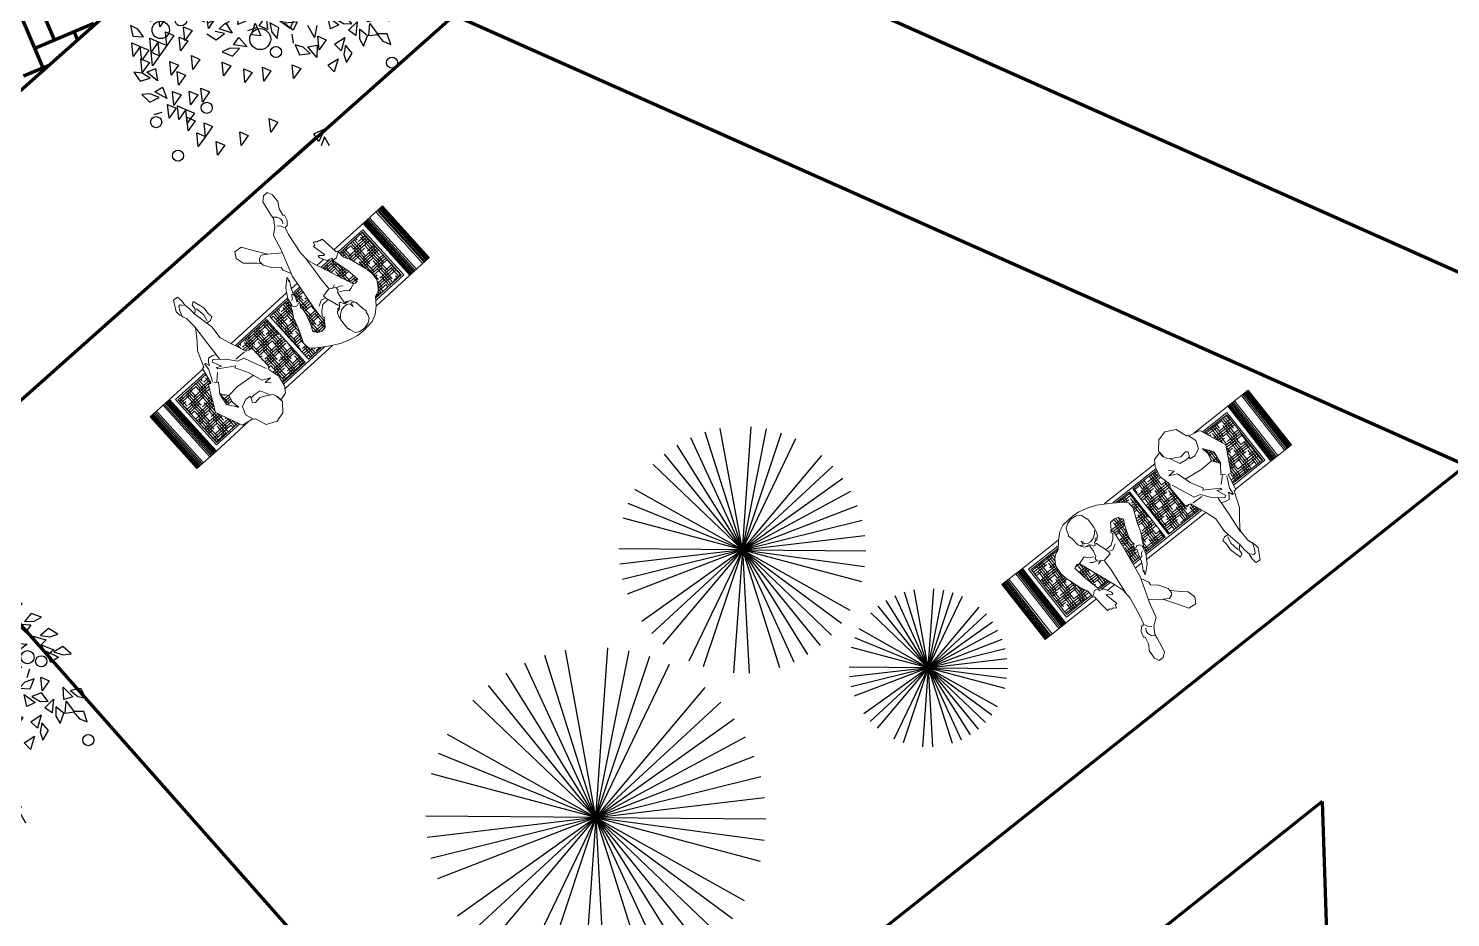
# Model space of a CAD drawing. Header units: millimetres. Extents: x 111 to 1506, y 14 to 566.
# Drawn here: x 247.94 to 260.24, y 128.41 to 136.09 of the extents above; entities that cross this region are included whole.
import ezdxf

# ---------------------------------------------------------------- set-up
doc = ezdxf.new("R2010")
doc.units = ezdxf.units.MM
doc.layers.add('FURN', color=253, linetype='Continuous')
for name, color, linetype, lineweight in [('G', 254, 'Continuous', 5), ('mobiliario', 45, 'Continuous', 13), ('trazado', 253, 'Continuous', 5)]:
    doc.layers.add(name, color=color, linetype=linetype, lineweight=lineweight)
pattern_1 = [(22.914772, (797.12783, 1599.99595), (0.097837146, 0.241122153), [0.552, -0.184]), (112.914772, (797.29731, 1600.0676), (0.097837146, 0.241122153), [0.552, -0.184])]
pattern_2 = [(360, (2.309277, 33.903915), (0.05, 0.0125), [0.2, -0.1]), (90, (2.309277, 33.903915), (-0.0125, -0.05), [0.2, -0.1])]

# ---------------------------------------------------------------- blocks, each defined once
blk = doc.blocks.new('PLANT')
for p, q in [((-0.382, 1.063), (-0.455, 1.001)), ((-0.455, 1.001), (-0.421, 0.917)), ((-0.421, 0.917), (-0.382, 0.99)), ((-0.382, 0.99), (-0.382, 1.063)), ((-0.567, 0.977), (-0.627, 0.903)), ((-0.627, 0.903), (-0.579, 0.827)), ((-0.583, 0.759), (-0.535, 0.868)), ((-0.579, 0.827), (-0.554, 0.905)), ((-0.554, 0.905), (-0.567, 0.977)), ((-0.535, 0.868), (-0.487, 0.804)), ((-0.48, 0.828), (-0.418, 0.93)), ((-0.418, 0.93), (-0.378, 0.86)), ((0.629, 0.902), (0.574, 0.831)), ((-0.487, 0.804), (-0.583, 0.759)), ((-0.378, 0.86), (-0.48, 0.828)), ((-0.454, 0.72), (-0.34, 0.755)), ((-0.375, 0.848), (-0.401, 0.762)), ((-0.401, 0.762), (-0.325, 0.794)), ((-0.28, 0.851), (-0.375, 0.848)), ((-0.34, 0.755), (-0.357, 0.677)), ((-0.325, 0.794), (-0.28, 0.851)), ((-0.187, 0.783), (-0.228, 0.702)), ((-0.093, 0.768), (-0.187, 0.783)), ((-0.148, 0.721), (-0.093, 0.768)), ((0.585, 0.736), (0.509, 0.81)), ((0.509, 0.81), (0.628, 0.803)), ((0.574, 0.831), (0.656, 0.834)), ((0.628, 0.803), (0.585, 0.736)), ((-0.876, 0.713), (-0.907, 0.622)), ((-0.907, 0.622), (-0.835, 0.568)), ((-0.839, 0.65), (-0.876, 0.713)), ((-0.835, 0.568), (-0.839, 0.65)), ((-0.814, 0.504), (-0.807, 0.622)), ((-0.807, 0.622), (-0.74, 0.58)), ((-0.59, 0.545), (-0.588, 0.625)), ((-0.588, 0.625), (-0.484, 0.601)), ((-0.42, 0.685), (-0.467, 0.602)), ((-0.357, 0.677), (-0.454, 0.72)), ((-0.395, 0.617), (-0.42, 0.685)), ((-0.406, 0.536), (-0.395, 0.617)), ((-0.288, 0.671), (-0.17, 0.685)), ((-0.2, 0.611), (-0.288, 0.671)), ((-0.228, 0.702), (-0.148, 0.721)), ((-0.17, 0.685), (-0.2, 0.611)), ((-0.096, 0.689), (0.023, 0.699)), ((-0.01, 0.626), (-0.096, 0.689)), ((0.023, 0.699), (-0.01, 0.626)), ((-0.99, 0.543), (-1.004, 0.449)), ((-0.942, 0.489), (-0.99, 0.543)), ((-0.849, 0.443), (-0.851, 0.562)), ((-0.851, 0.562), (-0.78, 0.524)), ((-0.78, 0.524), (-0.849, 0.443)), ((-0.74, 0.58), (-0.814, 0.504)), ((-0.484, 0.601), (-0.59, 0.545)), ((-0.462, 0.499), (-0.553, 0.498)), ((-0.553, 0.498), (-0.499, 0.435)), ((-0.467, 0.602), (-0.406, 0.536)), ((-0.431, 0.409), (-0.462, 0.499)), ((-0.397, 0.469), (-0.369, 0.584)), ((-0.31, 0.53), (-0.397, 0.469)), ((-0.369, 0.584), (-0.31, 0.53)), ((-0.21, 0.452), (-0.208, 0.532)), ((-0.105, 0.508), (-0.21, 0.452)), ((-0.208, 0.532), (-0.105, 0.508)), ((-0.137, 0.474), (-0.038, 0.513)), ((-0.038, 0.513), (-0.093, 0.407)), ((-1.004, 0.449), (-0.923, 0.408)), ((-0.923, 0.408), (-0.942, 0.489)), ((-0.906, 0.467), (-0.832, 0.437)), ((-0.891, 0.349), (-0.906, 0.467)), ((-0.832, 0.437), (-0.891, 0.349)), ((-0.541, 0.438), (-0.621, 0.431)), ((-0.499, 0.435), (-0.431, 0.409)), ((-0.46, 0.375), (-0.354, 0.376)), ((-0.294, 0.41), (-0.19, 0.43)), ((-0.19, 0.43), (-0.263, 0.336)), ((-0.093, 0.407), (-0.137, 0.474)), ((-0.046, 0.446), (-0.076, 0.369)), ((-0.076, 0.369), (-0.068, 0.297)), ((-0.003, 0.366), (-0.046, 0.446)), ((0.101, 0.339), (0.103, 0.419)), ((0.207, 0.395), (0.101, 0.339)), ((0.103, 0.419), (0.207, 0.395)), ((0.607, 0.331), (0.608, 0.411)), ((0.712, 0.387), (0.607, 0.331)), ((0.608, 0.411), (0.712, 0.387)), ((-1.072, 0.356), (-1.068, 0.261)), ((-1.015, 0.311), (-1.072, 0.356)), ((-1.068, 0.261), (-0.982, 0.236)), ((-0.982, 0.236), (-1.015, 0.311)), ((-0.975, 0.296), (-0.897, 0.28)), ((-0.94, 0.183), (-0.975, 0.296)), ((-0.897, 0.28), (-0.94, 0.183)), ((-0.81, 0.329), (-0.707, 0.268)), ((-0.776, 0.228), (-0.81, 0.329)), ((-0.707, 0.268), (-0.776, 0.228)), ((-0.637, 0.262), (-0.606, 0.363)), ((-0.557, 0.255), (-0.637, 0.262)), ((-0.606, 0.363), (-0.557, 0.255)), ((-0.469, 0.301), (-0.558, 0.316)), ((-0.558, 0.316), (-0.517, 0.244)), ((-0.515, 0.197), (-0.439, 0.271)), ((-0.455, 0.206), (-0.469, 0.301)), ((-0.439, 0.271), (-0.449, 0.153)), ((-0.436, 0.272), (-0.35, 0.247)), ((-0.075, 0.28), (-0.144, 0.239)), ((-0.068, 0.297), (-0.003, 0.366)), ((-1.054, 0.124), (-1.118, 0.157)), ((-1.118, 0.157), (-1.098, 0.064)), ((-1.008, 0.055), (-1.054, 0.124)), ((-0.84, 0.089), (-0.895, 0.194)), ((-0.895, 0.194), (-0.815, 0.192)), ((-0.891, 0.229), (-0.811, 0.225)), ((-0.839, 0.122), (-0.891, 0.229)), ((-0.815, 0.192), (-0.84, 0.089)), ((-0.811, 0.225), (-0.839, 0.122)), ((-0.578, 0.091), (-0.57, 0.21)), ((-0.503, 0.166), (-0.578, 0.091)), ((-0.57, 0.21), (-0.503, 0.166)), ((-0.517, 0.244), (-0.455, 0.206)), ((-0.449, 0.153), (-0.515, 0.197)), ((-0.486, 0.169), (-0.466, 0.076)), ((-0.422, 0.135), (-0.486, 0.169)), ((-0.376, 0.066), (-0.422, 0.135)), ((-0.285, 0.076), (-0.262, 0.145)), ((-0.263, 0.205), (-0.183, 0.204)), ((-0.208, 0.1), (-0.263, 0.205)), ((-0.207, 0.133), (-0.259, 0.24)), ((-0.259, 0.24), (-0.179, 0.236)), ((-0.183, 0.204), (-0.208, 0.1)), ((-0.179, 0.236), (-0.207, 0.133)), ((-0.059, 0.133), (-0.152, 0.113)), ((-0.093, 0.069), (-0.059, 0.133)), ((0.219, 0.109), (0.22, 0.189)), ((0.324, 0.165), (0.219, 0.109)), ((0.22, 0.189), (0.324, 0.165)), ((0.809, 0.137), (0.81, 0.217)), ((0.914, 0.193), (0.809, 0.137)), ((0.81, 0.217), (0.914, 0.193)), ((-1.098, 0.064), (-1.008, 0.055)), ((-1.01, -0.025), (-1.008, 0.055)), ((-0.905, 0.03), (-1.01, -0.025)), ((-1.008, 0.055), (-0.905, 0.03)), ((-0.9, 0.01), (-0.821, 0.023)), ((-0.826, -0.084), (-0.9, 0.01)), ((-0.821, 0.023), (-0.826, -0.084)), ((-0.739, -0.02), (-0.737, 0.06)), ((-0.634, 0.035), (-0.739, -0.02)), ((-0.737, 0.06), (-0.634, 0.035)), ((-0.577, 0.11), (-0.623, 0.026)), ((-0.623, 0.026), (-0.562, -0.04)), ((-0.572, -0.017), (-0.534, 0.082)), ((-0.562, -0.04), (-0.551, 0.042)), ((-0.553, -0.107), (-0.526, 0.008)), ((-0.534, 0.082), (-0.493, -0.029)), ((-0.523, -0.02), (-0.474, 0.047)), ((-0.474, 0.047), (-0.465, 0.119)), ((-0.466, 0.076), (-0.376, 0.066)), ((-0.432, -0.05), (-0.343, 0.029)), ((-0.379, -0.039), (-0.285, 0.034)), ((-0.35, 0.108), (-0.344, 0.018)), ((-0.344, 0.018), (-0.285, 0.076)), ((-0.268, 0.021), (-0.189, 0.034)), ((-0.206, -0.027), (-0.101, 0.028)), ((-0.152, 0.113), (-0.162, 0.024)), ((-0.162, 0.024), (-0.093, 0.069)), ((-0.101, 0.028), (-0.103, -0.052)), ((0.291, -0.036), (0.293, 0.044)), ((0.397, 0.019), (0.291, -0.036)), ((0.293, 0.044), (0.397, 0.019)), ((0.962, -0.02), (0.964, 0.06)), ((1.067, 0.035), (0.962, -0.02)), ((0.964, 0.06), (1.067, 0.035)), ((-1.059, -0.068), (-1.128, -0.046)), ((-1.128, -0.046), (-1.091, -0.134)), ((-1.001, -0.127), (-1.059, -0.068)), ((-0.978, -0.101), (-0.976, -0.021)), ((-0.872, -0.045), (-0.978, -0.101)), ((-0.976, -0.021), (-0.872, -0.045)), ((-0.744, -0.103), (-0.661, -0.018)), ((-0.638, -0.095), (-0.744, -0.103)), ((-0.619, -0.077), (-0.709, -0.078)), ((-0.709, -0.078), (-0.656, -0.14)), ((-0.661, -0.018), (-0.638, -0.095)), ((-0.588, -0.167), (-0.619, -0.077)), ((-0.493, -0.029), (-0.572, -0.017)), ((-0.467, -0.046), (-0.553, -0.107)), ((-0.427, -0.057), (-0.496, -0.035)), ((-0.459, -0.123), (-0.369, -0.116)), ((-0.326, -0.05), (-0.432, -0.05)), ((-0.369, -0.116), (-0.427, -0.057)), ((-0.273, -0.045), (-0.379, -0.039)), ((-0.294, -0.102), (-0.195, -0.063)), ((-0.25, -0.168), (-0.294, -0.102)), ((-0.195, -0.063), (-0.25, -0.168)), ((-0.103, -0.052), (-0.206, -0.027)), ((-0.112, -0.092), (-0.029, -0.007)), ((-0.006, -0.084), (-0.112, -0.092)), ((-0.077, -0.066), (-0.024, -0.129)), ((-0.029, -0.007), (-0.006, -0.084)), ((0.055, -0.176), (0.104, -0.081)), ((0.104, -0.081), (0.132, -0.197)), ((0.853, -0.178), (0.855, -0.098)), ((0.958, -0.122), (0.853, -0.178)), ((0.855, -0.098), (0.958, -0.122)), ((0.957, -0.202), (0.958, -0.122)), ((0.958, -0.122), (1.062, -0.147)), ((-1.091, -0.134), (-1.001, -0.127)), ((-0.871, -0.172), (-0.795, -0.145)), ((-0.781, -0.251), (-0.871, -0.172)), ((-0.86, -0.21), (-0.786, -0.18)), ((-0.768, -0.285), (-0.86, -0.21)), ((-0.795, -0.145), (-0.781, -0.251)), ((-0.786, -0.18), (-0.768, -0.285)), ((-0.652, -0.279), (-0.612, -0.181)), ((-0.617, -0.201), (-0.511, -0.2)), ((-0.465, -0.182), (-0.545, -0.234)), ((-0.545, -0.234), (-0.523, -0.322)), ((-0.47, -0.238), (-0.417, -0.317)), ((-0.397, -0.247), (-0.47, -0.238)), ((-0.451, -0.166), (-0.346, -0.146)), ((-0.42, -0.24), (-0.451, -0.166)), ((-0.346, -0.146), (-0.42, -0.24)), ((-0.239, -0.161), (-0.163, -0.134)), ((-0.149, -0.24), (-0.239, -0.161)), ((-0.202, -0.13), (-0.233, -0.207)), ((-0.233, -0.207), (-0.225, -0.279)), ((-0.228, -0.199), (-0.154, -0.169)), ((-0.136, -0.274), (-0.228, -0.199)), ((-0.225, -0.279), (-0.159, -0.21)), ((-0.159, -0.21), (-0.202, -0.13)), ((-0.163, -0.134), (-0.149, -0.24)), ((-0.154, -0.169), (-0.136, -0.274)), ((-0.129, -0.143), (-0.045, -0.226)), ((-0.122, -0.249), (-0.129, -0.143)), ((-0.045, -0.226), (-0.122, -0.249)), ((-0.02, -0.328), (0.045, -0.244)), ((0.045, -0.244), (0.052, -0.362)), ((0.132, -0.197), (0.055, -0.176)), ((0.227, -0.168), (0.142, -0.137)), ((0.142, -0.137), (0.17, -0.214)), ((0.17, -0.214), (0.224, -0.263)), ((0.224, -0.263), (0.227, -0.168)), ((0.308, -0.23), (0.309, -0.15)), ((0.413, -0.175), (0.308, -0.23)), ((0.309, -0.15), (0.413, -0.175)), ((0.586, -0.315), (0.588, -0.235)), ((0.588, -0.235), (0.692, -0.259)), ((1.062, -0.147), (0.957, -0.202)), ((-1.029, -0.258), (-1.102, -0.249)), ((-1.102, -0.249), (-1.049, -0.328)), ((-1.049, -0.328), (-0.962, -0.305)), ((-0.962, -0.305), (-1.029, -0.258)), ((-0.964, -0.385), (-0.962, -0.305)), ((-0.859, -0.33), (-0.964, -0.385)), ((-0.962, -0.305), (-0.859, -0.33)), ((-0.691, -0.372), (-0.769, -0.357)), ((-0.729, -0.259), (-0.691, -0.372)), ((-0.626, -0.275), (-0.715, -0.26)), ((-0.673, -0.331), (-0.611, -0.369)), ((-0.672, -0.379), (-0.596, -0.304)), ((-0.611, -0.369), (-0.626, -0.275)), ((-0.608, -0.347), (-0.529, -0.336)), ((-0.537, -0.442), (-0.608, -0.347)), ((-0.596, -0.304), (-0.605, -0.423)), ((-0.524, -0.288), (-0.554, -0.378)), ((-0.546, -0.385), (-0.467, -0.296)), ((-0.529, -0.336), (-0.537, -0.442)), ((-0.486, -0.35), (-0.524, -0.288)), ((-0.482, -0.433), (-0.486, -0.35)), ((-0.417, -0.317), (-0.33, -0.294)), ((-0.33, -0.294), (-0.397, -0.247)), ((-0.374, -0.423), (-0.349, -0.347)), ((-0.371, -0.425), (-0.346, -0.349)), ((-0.349, -0.347), (-0.257, -0.401)), ((-0.346, -0.349), (-0.254, -0.402)), ((-0.059, -0.36), (-0.138, -0.346)), ((-0.068, -0.315), (-0.114, -0.399)), ((-0.005, -0.324), (-0.102, -0.28)), ((-0.097, -0.248), (-0.059, -0.36)), ((-0.042, -0.383), (-0.068, -0.315)), ((0.052, -0.362), (-0.02, -0.328)), ((0.073, -0.305), (0.086, -0.387)), ((0.15, -0.351), (0.073, -0.305)), ((0.131, -0.444), (0.15, -0.351)), ((0.692, -0.259), (0.586, -0.315)), ((0.647, -0.4), (0.649, -0.32)), ((0.752, -0.344), (0.647, -0.4)), ((0.649, -0.32), (0.752, -0.344)), ((0.803, -0.447), (0.805, -0.367)), ((0.805, -0.367), (0.806, -0.287)), ((0.91, -0.312), (0.805, -0.367)), ((0.805, -0.367), (0.908, -0.392)), ((0.806, -0.287), (0.91, -0.312)), ((0.865, -0.335), (0.867, -0.255)), ((0.97, -0.28), (0.865, -0.335)), ((0.867, -0.255), (0.97, -0.28)), ((-0.966, -0.439), (-1.039, -0.443)), ((-1.039, -0.443), (-0.973, -0.512)), ((-0.973, -0.512), (-0.891, -0.474)), ((-0.891, -0.474), (-0.966, -0.439)), ((-0.927, -0.424), (-0.858, -0.384)), ((-0.825, -0.485), (-0.927, -0.424)), ((-0.858, -0.384), (-0.825, -0.485)), ((-0.605, -0.423), (-0.672, -0.379)), ((-0.631, -0.528), (-0.622, -0.456)), ((-0.605, -0.5), (-0.505, -0.465)), ((-0.505, -0.465), (-0.563, -0.569)), ((-0.554, -0.378), (-0.482, -0.433)), ((-0.441, -0.371), (-0.546, -0.385)), ((-0.419, -0.431), (-0.507, -0.467)), ((-0.507, -0.467), (-0.501, -0.557)), ((-0.498, -0.439), (-0.428, -0.477)), ((-0.496, -0.558), (-0.498, -0.439)), ((-0.428, -0.477), (-0.496, -0.558)), ((-0.462, -0.497), (-0.455, -0.378)), ((-0.387, -0.421), (-0.462, -0.497)), ((-0.455, -0.378), (-0.387, -0.421)), ((-0.441, -0.5), (-0.419, -0.431)), ((-0.334, -0.428), (-0.407, -0.432)), ((-0.315, -0.437), (-0.394, -0.46)), ((-0.257, -0.401), (-0.374, -0.423)), ((-0.254, -0.402), (-0.371, -0.425)), ((-0.351, -0.519), (-0.315, -0.437)), ((-0.308, -0.462), (-0.318, -0.552)), ((-0.215, -0.442), (-0.308, -0.462)), ((-0.295, -0.413), (-0.226, -0.373)), ((-0.25, -0.507), (-0.215, -0.442)), ((-0.139, -0.485), (-0.213, -0.522)), ((-0.2, -0.482), (-0.188, -0.403)), ((-0.089, -0.44), (-0.2, -0.482)), ((-0.188, -0.403), (-0.089, -0.44)), ((-0.159, -0.573), (-0.139, -0.485)), ((-0.114, -0.399), (-0.053, -0.465)), ((-0.053, -0.465), (-0.042, -0.383)), ((-0.045, -0.532), (-0.017, -0.416)), ((0.042, -0.471), (-0.045, -0.532)), ((-0.018, -0.509), (-0.021, -0.429)), ((-0.021, -0.429), (0.084, -0.447)), ((0.084, -0.447), (-0.018, -0.509)), ((-0.017, -0.416), (0.042, -0.471)), ((0.356, -0.497), (0.358, -0.417)), ((0.461, -0.441), (0.356, -0.497)), ((0.358, -0.417), (0.461, -0.441)), ((0.53, -0.561), (0.532, -0.481)), ((0.532, -0.481), (0.635, -0.506)), ((0.704, -0.533), (0.705, -0.453)), ((0.809, -0.477), (0.704, -0.533)), ((0.705, -0.453), (0.809, -0.477)), ((0.908, -0.392), (0.803, -0.447)), ((0.825, -0.529), (0.827, -0.449)), ((0.93, -0.473), (0.825, -0.529)), ((0.827, -0.449), (0.93, -0.473)), ((-0.871, -0.606), (-0.942, -0.623)), ((-0.792, -0.626), (-0.871, -0.606)), ((-0.835, -0.584), (-0.774, -0.532)), ((-0.724, -0.626), (-0.835, -0.584)), ((-0.774, -0.532), (-0.724, -0.626)), ((-0.65, -0.605), (-0.729, -0.593)), ((-0.701, -0.571), (-0.606, -0.522)), ((-0.65, -0.633), (-0.701, -0.571)), ((-0.691, -0.493), (-0.65, -0.605)), ((-0.679, -0.595), (-0.631, -0.528)), ((-0.606, -0.522), (-0.65, -0.633)), ((-0.624, -0.57), (-0.598, -0.645)), ((-0.563, -0.569), (-0.605, -0.5)), ((-0.589, -0.625), (-0.499, -0.547)), ((-0.539, -0.652), (-0.554, -0.534)), ((-0.554, -0.534), (-0.48, -0.564)), ((-0.48, -0.564), (-0.539, -0.652)), ((-0.536, -0.615), (-0.442, -0.542)), ((-0.501, -0.557), (-0.441, -0.5)), ((-0.499, -0.547), (-0.483, -0.625)), ((-0.446, -0.511), (-0.351, -0.519)), ((-0.442, -0.542), (-0.43, -0.621)), ((-0.363, -0.603), (-0.258, -0.548)), ((-0.26, -0.628), (-0.363, -0.603)), ((-0.318, -0.552), (-0.25, -0.507)), ((-0.189, -0.562), (-0.268, -0.57)), ((-0.258, -0.548), (-0.26, -0.628)), ((-0.213, -0.522), (-0.254, -0.582)), ((-0.254, -0.582), (-0.159, -0.573)), ((-0.237, -0.658), (-0.184, -0.599)), ((-0.11, -0.501), (-0.2, -0.503)), ((-0.2, -0.503), (-0.147, -0.565)), ((-0.184, -0.599), (-0.121, -0.685)), ((-0.147, -0.565), (-0.079, -0.591)), ((-0.079, -0.591), (-0.11, -0.501)), ((-0.023, -0.551), (-0.053, -0.617)), ((-0.053, -0.617), (0.039, -0.591)), ((0.043, -0.501), (-0.023, -0.551)), ((0.039, -0.591), (0.043, -0.501)), ((0.15, -0.654), (0.152, -0.574)), ((0.255, -0.599), (0.15, -0.654)), ((0.152, -0.574), (0.255, -0.599)), ((0.248, -0.654), (0.25, -0.574)), ((0.353, -0.599), (0.248, -0.654)), ((0.25, -0.574), (0.353, -0.599)), ((0.473, -0.65), (0.475, -0.57)), ((0.578, -0.595), (0.473, -0.65)), ((0.475, -0.57), (0.578, -0.595)), ((0.635, -0.506), (0.53, -0.561)), ((0.701, -0.626), (0.78, -0.555)), ((0.78, -0.555), (0.765, -0.673)), ((0.908, -0.549), (0.953, -0.606)), ((-0.942, -0.623), (-0.865, -0.679)), ((-0.865, -0.679), (-0.792, -0.626)), ((-0.717, -0.725), (-0.666, -0.663)), ((-0.6, -0.746), (-0.717, -0.725)), ((-0.666, -0.663), (-0.6, -0.746)), ((-0.483, -0.625), (-0.589, -0.625)), ((-0.43, -0.621), (-0.536, -0.615)), ((-0.424, -0.773), (-0.457, -0.672)), ((-0.457, -0.672), (-0.355, -0.732)), ((-0.355, -0.732), (-0.424, -0.773)), ((-0.342, -0.695), (-0.351, -0.615)), ((-0.351, -0.615), (-0.246, -0.626)), ((-0.246, -0.626), (-0.342, -0.695)), ((-0.278, -0.825), (-0.286, -0.719)), ((-0.286, -0.719), (-0.201, -0.802)), ((-0.285, -0.739), (-0.254, -0.637)), ((-0.254, -0.637), (-0.205, -0.746)), ((-0.121, -0.685), (-0.237, -0.658)), ((-0.206, -0.685), (-0.164, -0.756)), ((-0.117, -0.7), (-0.206, -0.685)), ((-0.163, -0.803), (-0.087, -0.729)), ((-0.102, -0.794), (-0.117, -0.7)), ((-0.108, -0.626), (-0.002, -0.625)), ((-0.102, -0.751), (-0.053, -0.657)), ((-0.087, -0.729), (-0.096, -0.848)), ((-0.053, -0.657), (-0.024, -0.772)), ((0.07, -0.743), (-0.014, -0.712)), ((-0.014, -0.712), (0.014, -0.79)), ((0.251, -0.783), (0.253, -0.703)), ((0.356, -0.728), (0.251, -0.783)), ((0.253, -0.703), (0.356, -0.728)), ((0.354, -0.808), (0.356, -0.728)), ((0.356, -0.728), (0.46, -0.752)), ((0.576, -0.742), (0.667, -0.687)), ((0.667, -0.687), (0.632, -0.8)), ((0.765, -0.673), (0.701, -0.626)), ((0.796, -0.621), (0.795, -0.703)), ((0.795, -0.703), (0.828, -0.768)), ((0.864, -0.68), (0.796, -0.621)), ((0.828, -0.768), (0.864, -0.68)), ((-0.748, -0.753), (-0.815, -0.782)), ((-0.815, -0.782), (-0.729, -0.823)), ((-0.666, -0.759), (-0.748, -0.753)), ((-0.729, -0.823), (-0.666, -0.759)), ((-0.622, -0.758), (-0.702, -0.81)), ((-0.574, -0.842), (-0.536, -0.772)), ((-0.456, -0.842), (-0.574, -0.842)), ((-0.543, -0.807), (-0.463, -0.808)), ((-0.487, -0.912), (-0.543, -0.807)), ((-0.486, -0.878), (-0.538, -0.772)), ((-0.538, -0.772), (-0.459, -0.776)), ((-0.536, -0.772), (-0.456, -0.842)), ((-0.463, -0.808), (-0.487, -0.912)), ((-0.459, -0.776), (-0.486, -0.878)), ((-0.355, -0.876), (-0.353, -0.796)), ((-0.25, -0.821), (-0.355, -0.876)), ((-0.353, -0.796), (-0.25, -0.821)), ((-0.205, -0.746), (-0.285, -0.739)), ((-0.201, -0.802), (-0.278, -0.825)), ((-0.225, -0.91), (-0.218, -0.791)), ((-0.15, -0.834), (-0.225, -0.91)), ((-0.218, -0.791), (-0.15, -0.834)), ((-0.164, -0.756), (-0.102, -0.794)), ((-0.096, -0.848), (-0.163, -0.803)), ((-0.024, -0.772), (-0.102, -0.751)), ((0.014, -0.79), (0.068, -0.839)), ((0.122, -0.9), (0.123, -0.82)), ((0.227, -0.845), (0.122, -0.9)), ((0.123, -0.82), (0.227, -0.845)), ((0.353, -0.888), (0.354, -0.808)), ((0.458, -0.832), (0.353, -0.888)), ((0.46, -0.752), (0.354, -0.808)), ((0.354, -0.808), (0.458, -0.832)), ((0.449, -0.937), (0.451, -0.857)), ((0.451, -0.857), (0.554, -0.881)), ((0.458, -0.832), (0.46, -0.752)), ((0.563, -0.777), (0.458, -0.832)), ((0.46, -0.752), (0.563, -0.777)), ((0.546, -0.892), (0.548, -0.812)), ((0.651, -0.837), (0.546, -0.892)), ((0.548, -0.812), (0.651, -0.837)), ((0.632, -0.8), (0.576, -0.742)), ((0.671, -0.754), (0.655, -0.835)), ((0.655, -0.835), (0.676, -0.904)), ((0.728, -0.824), (0.671, -0.754)), ((0.676, -0.904), (0.728, -0.824)), ((-0.601, -0.875), (-0.661, -0.916)), ((-0.661, -0.916), (-0.569, -0.941)), ((-0.519, -0.866), (-0.601, -0.875)), ((-0.569, -0.941), (-0.519, -0.866)), ((-0.547, -0.991), (-0.468, -0.978)), ((-0.433, -0.969), (-0.485, -1.02)), ((-0.225, -0.891), (-0.271, -0.974)), ((-0.271, -0.974), (-0.21, -1.041)), ((-0.22, -1.018), (-0.182, -0.918)), ((-0.21, -1.041), (-0.199, -0.959)), ((-0.182, -0.918), (-0.141, -1.03)), ((-0.17, -1.02), (-0.122, -0.953)), ((-0.122, -0.953), (-0.113, -0.881)), ((-0.027, -1.04), (0.067, -0.967)), ((0.002, -0.892), (0.008, -0.982)), ((0.008, -0.982), (0.068, -0.925)), ((0.066, -1.005), (0.068, -0.925)), ((0.171, -0.95), (0.066, -1.005)), ((0.068, -0.925), (0.171, -0.95)), ((0.127, -1.011), (0.11, -0.933)), ((0.216, -0.932), (0.127, -1.011)), ((0.361, -0.943), (0.317, -1.013)), ((0.389, -1.029), (0.361, -0.943)), ((0.447, -1.017), (0.449, -0.937)), ((0.552, -0.961), (0.447, -1.017)), ((0.554, -0.881), (0.449, -0.937)), ((0.449, -0.937), (0.552, -0.961)), ((-0.141, -1.03), (-0.22, -1.018)), ((0.13, -1.053), (0.112, -1.124)), ((0.112, -1.124), (0.197, -1.082)), ((0.185, -0.992), (0.13, -1.053)), ((0.197, -1.082), (0.185, -0.992)), ((0.317, -1.013), (0.312, -1.085)), ((0.312, -1.085), (0.389, -1.029))]:
    blk.add_line(p, q)
for centre, radius in [((-0.24, 1.132), 0.0481), ((-0.718, 0.498), 0.0481), ((-0.706, 0.375), 0.057), ((-0.785, 0.129), 0.0562), ((-0.65, 0.152), 0.0562), ((0.052, 0.168), 0.0481), ((0, 0), 0.0904), ((0.724, -0.205), 0.0481), ((1.2, -0.28), 0.0481), ((-0.768, -0.447), 0.0783), ((1.003, -0.564), 0.0481), ((0.105, -0.698), 0.0516), ((-0.376, -0.922), 0.0783), ((0.25, -0.827), 0.075), ((-0.219, -1.134), 0.0481)]:
    blk.add_circle(centre, radius)
blk = doc.blocks.new('persona 1')
at = {"layer": 'mobiliario', "color": 32, "lineweight": 9}
for p, q in [((768301.725, 8993267.208), (768301.775, 8993267.252)), ((768301.775, 8993267.252), (768301.826, 8993267.276)), ((768301.816, 8993267.214), (768301.829, 8993267.244)), ((768301.826, 8993267.276), (768301.924, 8993267.285)), ((768301.829, 8993267.244), (768301.863, 8993267.265)), ((768301.863, 8993267.265), (768301.902, 8993267.274)), ((768301.902, 8993267.274), (768301.947, 8993267.269)), ((768301.924, 8993267.285), (768301.983, 8993267.28)), ((768301.947, 8993267.269), (768301.979, 8993267.25)), ((768301.979, 8993267.25), (768301.993, 8993267.211)), ((768301.983, 8993267.28), (768302.05, 8993267.263)), ((768302.05, 8993267.263), (768302.12, 8993267.236)), ((768302.12, 8993267.236), (768302.203, 8993267.188)), ((768301.616, 8993267.112), (768301.639, 8993267.136)), ((768301.639, 8993267.136), (768301.678, 8993267.149)), ((768301.678, 8993267.149), (768301.725, 8993267.208)), ((768301.805, 8993267.184), (768301.812, 8993267.192)), ((768301.813, 8993267.15), (768301.805, 8993267.184)), ((768301.812, 8993267.192), (768301.816, 8993267.214)), ((768301.82, 8993267.087), (768301.813, 8993267.15)), ((768301.999, 8993267.118), (768301.991, 8993267.076)), ((768301.993, 8993267.211), (768301.996, 8993267.197)), ((768301.996, 8993267.197), (768302.001, 8993267.197)), ((768302, 8993267.16), (768301.999, 8993267.118)), ((768302.001, 8993267.197), (768302, 8993267.16)), ((768302.203, 8993267.188), (768302.294, 8993267.127)), ((768302.294, 8993267.127), (768302.323, 8993267.097)), ((768301.581, 8993267), (768301.586, 8993267.062)), ((768301.586, 8993267.062), (768301.616, 8993267.112)), ((768301.842, 8993267.045), (768301.82, 8993267.087)), ((768301.828, 8993267.074), (768301.85, 8993267.06)), ((768301.87, 8993267.029), (768301.842, 8993267.045)), ((768301.85, 8993267.06), (768301.857, 8993267.094)), ((768301.857, 8993267.094), (768301.864, 8993267.061)), ((768301.86, 8993267.04), (768301.892, 8993267.033)), ((768301.864, 8993267.061), (768301.883, 8993267.049)), ((768301.897, 8993267.025), (768301.87, 8993267.029)), ((768301.885, 8993267.022), (768301.882, 8993266.975)), ((768301.883, 8993267.049), (768301.909, 8993267.046)), ((768301.908, 8993267.003), (768301.897, 8993267.025)), ((768301.909, 8993267.046), (768301.944, 8993267.054)), ((768301.932, 8993267.024), (768301.92, 8993267.002)), ((768301.959, 8993267.03), (768301.932, 8993267.024)), ((768301.971, 8993266.905), (768301.935, 8993267.012)), ((768301.944, 8993267.054), (768301.972, 8993267.073)), ((768301.944, 8993267.033), (768301.963, 8993267.044)), ((768301.98, 8993267.048), (768301.959, 8993267.03)), ((768301.972, 8993267.073), (768301.988, 8993267.093)), ((768301.991, 8993267.076), (768301.98, 8993267.048)), ((768302.087, 8993267.016), (768302.075, 8993267.005)), ((768302.075, 8993267.005), (768302.095, 8993267.001)), ((768302.122, 8993267.066), (768302.087, 8993267.016)), ((768302.156, 8993267.07), (768302.122, 8993267.066)), ((768302.191, 8993267.059), (768302.156, 8993267.07)), ((768302.215, 8993267.026), (768302.191, 8993267.059)), ((768302.192, 8993266.978), (768302.215, 8993267.026)), ((768302.327, 8993267.045), (768302.282, 8993266.94)), ((768302.323, 8993267.097), (768302.327, 8993267.045)), ((768301.59, 8993266.944), (768301.581, 8993267)), ((768301.635, 8993266.808), (768301.59, 8993266.944)), ((768301.72, 8993266.974), (768301.691, 8993266.96)), ((768301.691, 8993266.96), (768301.704, 8993266.865)), ((768301.742, 8993266.96), (768301.72, 8993266.974)), ((768301.735, 8993266.964), (768301.779, 8993266.979)), ((768301.855, 8993266.666), (768301.742, 8993266.96)), ((768301.779, 8993266.979), (768301.8, 8993266.984)), ((768301.8, 8993266.984), (768301.824, 8993266.958)), ((768301.828, 8993266.909), (768301.808, 8993266.925)), ((768301.824, 8993266.958), (768301.859, 8993266.94)), ((768301.851, 8993266.903), (768301.828, 8993266.909)), ((768301.86, 8993266.923), (768301.858, 8993266.898)), ((768301.858, 8993266.898), (768301.906, 8993266.868)), ((768301.872, 8993266.931), (768301.86, 8993266.923)), ((768301.882, 8993266.975), (768301.872, 8993266.931)), ((768301.92, 8993267.002), (768301.908, 8993267.003)), ((768301.97, 8993266.925), (768302.019, 8993266.927)), ((768301.97, 8993266.88), (768301.971, 8993266.905)), ((768301.979, 8993266.9), (768302.006, 8993266.892)), ((768302.006, 8993266.892), (768302.049, 8993266.916)), ((768302.019, 8993266.927), (768302.058, 8993266.958)), ((768302.058, 8993266.958), (768302.081, 8993266.986)), ((768302.081, 8993266.986), (768302.078, 8993266.996)), ((768302.094, 8993266.962), (768302.085, 8993266.89)), ((768302.095, 8993267.001), (768302.094, 8993266.962)), ((768302.161, 8993266.89), (768302.192, 8993266.978)), ((768302.282, 8993266.94), (768302.254, 8993266.852)), ((768301.659, 8993266.764), (768301.635, 8993266.808)), ((768301.704, 8993266.865), (768301.734, 8993266.733)), ((768301.883, 8993266.884), (768301.852, 8993266.873)), ((768301.9, 8993266.779), (768301.904, 8993266.863)), ((768301.906, 8993266.868), (768301.97, 8993266.88)), ((768302.085, 8993266.89), (768302.045, 8993266.607)), ((768302.138, 8993266.786), (768302.147, 8993266.809)), ((768302.147, 8993266.809), (768302.161, 8993266.829)), ((768302.172, 8993266.802), (768302.15, 8993266.794)), ((768302.156, 8993266.846), (768302.161, 8993266.89)), ((768302.161, 8993266.829), (768302.156, 8993266.846)), ((768302.192, 8993266.793), (768302.172, 8993266.802)), ((768302.2, 8993266.774), (768302.192, 8993266.793)), ((768302.228, 8993266.809), (768302.21, 8993266.772)), ((768302.254, 8993266.852), (768302.228, 8993266.809)), ((768301.662, 8993266.7), (768301.659, 8993266.764)), ((768301.674, 8993266.696), (768301.662, 8993266.7)), ((768301.702, 8993266.733), (768301.668, 8993266.708)), ((768301.68, 8993266.617), (768301.674, 8993266.696)), ((768301.733, 8993266.727), (768301.702, 8993266.733)), ((768301.734, 8993266.733), (768301.73, 8993266.71)), ((768301.73, 8993266.71), (768301.768, 8993266.7)), ((768301.768, 8993266.7), (768301.797, 8993266.644)), ((768301.889, 8993266.675), (768301.9, 8993266.779)), ((768302.1, 8993266.642), (768302.125, 8993266.692)), ((768302.125, 8993266.692), (768302.134, 8993266.719)), ((768302.134, 8993266.719), (768302.136, 8993266.734)), ((768302.136, 8993266.734), (768302.144, 8993266.759)), ((768302.136, 8993266.716), (768302.143, 8993266.71)), ((768302.153, 8993266.777), (768302.138, 8993266.786)), ((768302.143, 8993266.71), (768302.152, 8993266.719)), ((768302.144, 8993266.759), (768302.153, 8993266.777)), ((768302.188, 8993266.714), (768302.144, 8993266.643)), ((768302.152, 8993266.719), (768302.162, 8993266.737)), ((768302.162, 8993266.737), (768302.178, 8993266.744)), ((768302.198, 8993266.769), (768302.188, 8993266.714)), ((768302.21, 8993266.772), (768302.198, 8993266.769)), ((768301.687, 8993266.553), (768301.68, 8993266.617)), ((768301.762, 8993266.653), (768301.752, 8993266.652)), ((768301.752, 8993266.652), (768301.774, 8993266.55)), ((768301.79, 8993266.627), (768301.762, 8993266.653)), ((768301.798, 8993266.629), (768301.79, 8993266.627)), ((768301.797, 8993266.644), (768301.798, 8993266.629)), ((768301.878, 8993266.596), (768301.855, 8993266.666)), ((768301.881, 8993266.519), (768301.878, 8993266.596)), ((768301.879, 8993266.574), (768301.889, 8993266.675)), ((768302.045, 8993266.607), (768302.009, 8993266.502)), ((768302.068, 8993266.527), (768302.038, 8993266.587)), ((768302.08, 8993266.596), (768302.096, 8993266.619)), ((768302.087, 8993266.589), (768302.08, 8993266.596)), ((768302.084, 8993266.616), (768302.1, 8993266.642)), ((768302.096, 8993266.619), (768302.084, 8993266.616)), ((768302.144, 8993266.643), (768302.087, 8993266.589)), ((768301.71, 8993266.549), (768301.687, 8993266.553)), ((768301.717, 8993266.542), (768301.71, 8993266.549)), ((768301.732, 8993266.541), (768301.717, 8993266.542)), ((768301.745, 8993266.529), (768301.732, 8993266.541)), ((768301.753, 8993266.524), (768301.745, 8993266.529)), ((768301.759, 8993266.549), (768301.753, 8993266.524)), ((768301.774, 8993266.55), (768301.759, 8993266.549)), ((768301.853, 8993266.353), (768301.881, 8993266.519)), ((768302.009, 8993266.502), (768301.976, 8993266.407)), ((768302.066, 8993266.502), (768302.068, 8993266.527)), ((768302.114, 8993266.462), (768302.066, 8993266.502)), ((768302.154, 8993266.397), (768302.114, 8993266.462)), ((768301.838, 8993266.296), (768301.853, 8993266.353)), ((768301.976, 8993266.407), (768301.945, 8993266.281)), ((768301.982, 8993266.425), (768302.074, 8993266.357)), ((768302.072, 8993266.359), (768302.141, 8993266.253)), ((768302.074, 8993266.357), (768302.115, 8993266.329)), ((768302.142, 8993266.34), (768302.156, 8993266.356)), ((768302.156, 8993266.356), (768302.154, 8993266.397)), ((768302.178, 8993266.354), (768302.155, 8993266.381)), ((768302.199, 8993266.336), (768302.178, 8993266.354)), ((768301.777, 8993266.222), (768301.79, 8993266.267)), ((768301.79, 8993266.267), (768301.814, 8993266.295)), ((768301.814, 8993266.295), (768301.838, 8993266.296)), ((768301.819, 8993266.224), (768301.82, 8993266.246)), ((768301.82, 8993266.246), (768301.832, 8993266.264)), ((768301.852, 8993266.267), (768301.843, 8993266.289)), ((768301.875, 8993266.246), (768301.852, 8993266.267)), ((768301.945, 8993266.281), (768301.892, 8993266.241)), ((768302.115, 8993266.329), (768302.142, 8993266.34)), ((768302.187, 8993266.181), (768302.141, 8993266.253)), ((768302.199, 8993266.336), (768302.258, 8993266.282)), ((768302.258, 8993266.282), (768302.275, 8993266.22)), ((768301.745, 8993266.11), (768301.775, 8993266.158)), ((768301.775, 8993266.158), (768301.787, 8993266.213)), ((768301.787, 8993266.213), (768301.777, 8993266.222)), ((768301.83, 8993266.195), (768301.819, 8993266.224)), ((768301.855, 8993266.173), (768301.83, 8993266.195)), ((768301.854, 8993266.151), (768301.832, 8993266.035)), ((768301.857, 8993266.186), (768301.854, 8993266.151)), ((768301.892, 8993266.241), (768301.857, 8993266.186)), ((768302.247, 8993266.174), (768302.187, 8993266.181)), ((768302.275, 8993266.22), (768302.247, 8993266.174)), ((768301.742, 8993266.043), (768301.745, 8993266.11)), ((768301.759, 8993266.007), (768301.742, 8993266.043)), ((768301.832, 8993266.035), (768301.798, 8993266.006)), ((768301.798, 8993266.006), (768301.759, 8993266.007))]:
    blk.add_line(p, q, dxfattribs=at)
blk = doc.blocks.new('persona 2')
at = {"layer": 'mobiliario', "color": 32, "lineweight": 9}
for p, q in [((768302.557, 8993267.326), (768302.631, 8993267.346)), ((768302.631, 8993267.346), (768302.71, 8993267.307)), ((768302.407, 8993267.182), (768302.438, 8993267.228)), ((768302.438, 8993267.228), (768302.502, 8993267.246)), ((768302.502, 8993267.207), (768302.499, 8993267.245)), ((768302.501, 8993267.261), (768302.557, 8993267.326)), ((768302.506, 8993267.2), (768302.501, 8993267.261)), ((768302.71, 8993267.307), (768302.742, 8993267.22)), ((768302.39, 8993267.098), (768302.407, 8993267.182)), ((768302.518, 8993267.173), (768302.502, 8993267.207)), ((768302.556, 8993267.149), (768302.518, 8993267.173)), ((768302.534, 8993267.159), (768302.57, 8993267.086)), ((768302.608, 8993267.121), (768302.556, 8993267.149)), ((768302.659, 8993267.128), (768302.608, 8993267.121)), ((768302.653, 8993267.065), (768302.675, 8993267.114)), ((768302.675, 8993267.114), (768302.659, 8993267.128)), ((768302.742, 8993267.22), (768302.762, 8993267.205)), ((768302.751, 8993267.217), (768302.777, 8993267.147)), ((768302.777, 8993267.147), (768302.751, 8993267.084)), ((768302.762, 8993267.205), (768302.847, 8993267.188)), ((768302.847, 8993267.188), (768302.936, 8993266.978)), ((768302.412, 8993267.009), (768302.39, 8993267.098)), ((768302.396, 8993266.983), (768302.412, 8993267.009)), ((768302.5, 8993267.065), (768302.446, 8993267.064)), ((768302.446, 8993267.064), (768302.507, 8993267.034)), ((768302.469, 8993267.097), (768302.5, 8993267.065)), ((768302.507, 8993267.034), (768302.542, 8993266.921)), ((768302.57, 8993267.086), (768302.626, 8993267.077)), ((768302.626, 8993267.077), (768302.657, 8993267.079)), ((768302.696, 8993267.059), (768302.653, 8993267.065)), ((768302.751, 8993267.084), (768302.696, 8993267.059)), ((768302.772, 8993266.951), (768302.786, 8993267.007)), ((768302.786, 8993267.007), (768302.777, 8993267.068)), ((768302.777, 8993267.068), (768302.831, 8993266.99)), ((768302.4, 8993266.805), (768302.396, 8993266.983)), ((768302.496, 8993266.815), (768302.422, 8993266.991)), ((768302.533, 8993266.963), (768302.677, 8993266.946)), ((768302.542, 8993266.921), (768302.596, 8993266.824)), ((768302.677, 8993266.946), (768302.772, 8993266.951)), ((768302.772, 8993266.951), (768302.812, 8993266.897)), ((768302.831, 8993266.99), (768302.817, 8993266.896)), ((768302.936, 8993266.978), (768302.832, 8993266.783)), ((768302.445, 8993266.789), (768302.4, 8993266.805)), ((768302.496, 8993266.662), (768302.445, 8993266.789)), ((768302.547, 8993266.802), (768302.496, 8993266.815)), ((768302.602, 8993266.729), (768302.547, 8993266.802)), ((768302.596, 8993266.824), (768302.58, 8993266.818)), ((768302.58, 8993266.818), (768302.699, 8993266.744)), ((768302.771, 8993266.814), (768302.719, 8993266.763)), ((768302.752, 8993266.701), (768302.794, 8993266.788)), ((768302.817, 8993266.896), (768302.763, 8993266.821)), ((768302.763, 8993266.821), (768302.793, 8993266.803)), ((768302.809, 8993266.789), (768302.782, 8993266.663)), ((768302.832, 8993266.783), (768302.809, 8993266.789)), ((768302.459, 8993266.785), (768302.546, 8993266.782)), ((768302.679, 8993266.665), (768302.602, 8993266.729)), ((768302.637, 8993266.695), (768302.625, 8993266.551)), ((768302.7, 8993266.729), (768302.665, 8993266.747)), ((768302.665, 8993266.747), (768302.696, 8993266.675)), ((768302.699, 8993266.744), (768302.7, 8993266.729)), ((768302.717, 8993266.66), (768302.728, 8993266.682)), ((768302.728, 8993266.682), (768302.739, 8993266.65)), ((768302.748, 8993266.647), (768302.752, 8993266.701)), ((768302.525, 8993266.581), (768302.496, 8993266.662)), ((768302.517, 8993266.475), (768302.525, 8993266.581)), ((768302.641, 8993266.65), (768302.663, 8993266.64)), ((768302.663, 8993266.64), (768302.696, 8993266.636)), ((768302.696, 8993266.675), (768302.679, 8993266.665)), ((768302.696, 8993266.636), (768302.717, 8993266.66)), ((768302.767, 8993266.662), (768302.72, 8993266.536)), ((768302.739, 8993266.65), (768302.748, 8993266.647)), ((768302.782, 8993266.663), (768302.767, 8993266.662)), ((768302.525, 8993266.429), (768302.517, 8993266.475)), ((768302.625, 8993266.551), (768302.612, 8993266.387)), ((768302.677, 8993266.484), (768302.623, 8993266.409)), ((768302.72, 8993266.536), (768302.677, 8993266.484)), ((768302.462, 8993266.417), (768302.492, 8993266.432)), ((768302.469, 8993266.384), (768302.462, 8993266.417)), ((768302.465, 8993266.326), (768302.469, 8993266.384)), ((768302.492, 8993266.432), (768302.525, 8993266.429)), ((768302.512, 8993266.417), (768302.499, 8993266.366)), ((768302.499, 8993266.366), (768302.511, 8993266.295)), ((768302.525, 8993266.429), (768302.546, 8993266.315)), ((768302.623, 8993266.409), (768302.613, 8993266.387)), ((768302.613, 8993266.387), (768302.616, 8993266.302)), ((768302.492, 8993266.235), (768302.465, 8993266.326)), ((768302.514, 8993266.25), (768302.492, 8993266.235)), ((768302.519, 8993266.288), (768302.514, 8993266.25)), ((768302.546, 8993266.315), (768302.519, 8993266.288)), ((768302.55, 8993266.255), (768302.546, 8993266.315)), ((768302.559, 8993266.213), (768302.55, 8993266.255)), ((768302.615, 8993266.219), (768302.632, 8993266.269)), ((768302.616, 8993266.302), (768302.627, 8993266.27)), ((768302.627, 8993266.27), (768302.637, 8993266.244)), ((768302.637, 8993266.244), (768302.641, 8993266.207)), ((768302.552, 8993266.17), (768302.559, 8993266.213)), ((768302.557, 8993266.13), (768302.552, 8993266.17)), ((768302.567, 8993266.207), (768302.582, 8993266.188)), ((768302.582, 8993266.188), (768302.597, 8993266.189)), ((768302.641, 8993266.207), (768302.596, 8993266.125)), ((768302.597, 8993266.189), (768302.615, 8993266.219)), ((768302.596, 8993266.125), (768302.557, 8993266.13))]:
    blk.add_line(p, q, dxfattribs=at)
blk = doc.blocks.new('bloque1')
at = {"layer": 'mobiliario'}
h = blk.add_hatch(dxfattribs=at)
h.set_pattern_fill('HOUND', color=250, scale=0.2, style=0)
h.set_pattern_definition(pattern_2)
h.paths.add_polyline_path([(256.2525, 18.257), (256.2562, 18.3034), (256.2787, 18.3412), (256.2964, 18.3586), (256.3256, 18.369), (256.3306, 18.3753), (256.1335, 18.3753), (256.1335, 18.0453), (256.3128, 18.0453), (256.3114, 18.0802), (256.2935, 18.1127), (256.2598, 18.2148)])
h = blk.add_hatch(dxfattribs=at)
h.set_pattern_fill('HOUND', color=250, scale=0.2, style=0)
h.set_pattern_definition(pattern_2)
h.paths.add_polyline_path([(256.3738, 18.2268), (256.3567, 18.2372), (256.335, 18.2271), (256.3453, 18.1554), (256.3677, 18.0566), (256.3657, 18.0453), (256.4435, 18.0453)])
h.paths.add_polyline_path([(256.7111, 18.2405), (256.7281, 18.2763), (256.7105, 18.3014), (256.6843, 18.3096), (256.6586, 18.3067), (256.6324, 18.2687), (256.6235, 18.2609), (256.6384, 18.2578), (256.6378, 18.2282), (256.6307, 18.1744), (256.6123, 18.0453), (256.6669, 18.0453), (256.6673, 18.0465), (256.6687, 18.0576), (256.6753, 18.0764), (256.6821, 18.0896), (256.6708, 18.0965), (256.6775, 18.1134), (256.6879, 18.1286), (256.6837, 18.1414), (256.6879, 18.1748)])
h.paths.add_polyline_path([(256.853, 18.3753), (256.7535, 18.3753), (256.7878, 18.3526), (256.8091, 18.3294), (256.8125, 18.2907), (256.7788, 18.2118), (256.7574, 18.1462), (256.7384, 18.114), (256.7248, 18.0858), (256.7156, 18.0836), (256.7085, 18.0453), (256.853, 18.0453)])
h = blk.add_hatch(dxfattribs=at)
h.set_pattern_fill('HOUND', color=250, scale=0.2, style=0)
h.set_pattern_definition(pattern_2)
h.paths.add_polyline_path([(257.0489, 18.2496), (257.0611, 18.2686), (257.0449, 18.3354), (257.0527, 18.3753), (256.878, 18.3753), (256.878, 18.0453), (257.1093, 18.0453), (257.0855, 18.1037), (257.0517, 18.116)])
h.paths.add_polyline_path([(257.5635, 18.3753), (257.399, 18.3753), (257.4541, 18.2459), (257.3762, 18.0997), (257.3589, 18.1041), (257.3462, 18.0453), (257.5635, 18.0453)])
h = blk.add_hatch(dxfattribs=at)
h.set_pattern_fill('HOUND', color=250, scale=0.2, style=0)
h.set_pattern_definition(pattern_2)
h.paths.add_polyline_path([(257.3752, 18.2549), (257.3346, 18.3132), (257.3414, 18.2672), (257.3308, 18.2257), (257.361, 18.1848), (257.361, 18.179), (257.3644, 18.1839)])
at = {"layer": 'mobiliario', "color": 250}
for p, q in [((255.9485, 18.0103), (255.9485, 18.4103)), ((256.0985, 18.4103), (255.9485, 18.4103)), ((255.9518, 18.4103), (255.9518, 18.0103)), ((255.9556, 18.4103), (255.9556, 18.0103)), ((255.9607, 18.4103), (255.9607, 18.0103)), ((255.9665, 18.4103), (255.9665, 18.0103)), ((255.973, 18.4103), (255.973, 18.0103)), ((255.9804, 18.4103), (255.9804, 18.0103)), ((255.9884, 18.4103), (255.9884, 18.0103)), ((255.9985, 18.0103), (255.9985, 18.4103)), ((256.0485, 18.0103), (256.0485, 18.4103)), ((256.0585, 18.4103), (256.0585, 18.0103)), ((256.0666, 18.4103), (256.0666, 18.0103)), ((256.074, 18.4103), (256.074, 18.0103)), ((256.0805, 18.4103), (256.0805, 18.0103)), ((256.0863, 18.4103), (256.0863, 18.0103)), ((256.0913, 18.4103), (256.0913, 18.0103)), ((256.0952, 18.4103), (256.0952, 18.0103)), ((256.0985, 18.0103), (256.0985, 18.4103)), ((256.3586, 18.4103), (256.0985, 18.4103)), ((256.0985, 18.4103), (256.0985, 18.0103)), ((256.3386, 18.3853), (256.1235, 18.3853)), ((256.1235, 18.3853), (256.1235, 18.0353)), ((256.3306, 18.3753), (256.1335, 18.3753)), ((256.1335, 18.3753), (256.1335, 18.0453)), ((257.0653, 18.4103), (256.6981, 18.4103)), ((257.0547, 18.3853), (256.7385, 18.3853)), ((256.853, 18.3753), (256.7535, 18.3753)), ((256.853, 18.0453), (256.853, 18.3753)), ((257.0527, 18.3753), (256.878, 18.3753)), ((256.878, 18.0453), (256.878, 18.3753)), ((257.5985, 18.4103), (257.3507, 18.4103)), ((257.5735, 18.3853), (257.3947, 18.3853)), ((257.5635, 18.3753), (257.399, 18.3753)), ((257.5635, 18.0453), (257.5635, 18.3753)), ((257.5735, 18.0353), (257.5735, 18.3853)), ((257.5985, 18.0103), (257.5985, 18.4103)), ((257.5985, 18.4103), (257.7485, 18.4103)), ((257.5985, 18.0103), (257.5985, 18.4103)), ((257.6018, 18.4103), (257.6018, 18.0103)), ((257.6056, 18.4103), (257.6056, 18.0103)), ((257.6107, 18.4103), (257.6107, 18.0103)), ((257.6165, 18.4103), (257.6165, 18.0103)), ((257.623, 18.4103), (257.623, 18.0103)), ((257.6304, 18.4103), (257.6304, 18.0103)), ((257.6384, 18.4103), (257.6384, 18.0103)), ((257.6485, 18.0103), (257.6485, 18.4103)), ((257.6985, 18.0103), (257.6985, 18.4103)), ((257.7085, 18.4103), (257.7085, 18.0103)), ((257.7166, 18.4103), (257.7166, 18.0103)), ((257.724, 18.4103), (257.724, 18.0103)), ((257.7305, 18.4103), (257.7305, 18.0103)), ((257.7363, 18.4103), (257.7363, 18.0103)), ((257.7413, 18.4103), (257.7413, 18.0103)), ((257.7452, 18.4103), (257.7452, 18.0103)), ((257.7485, 18.0103), (257.7485, 18.4103)), ((256.1235, 18.0353), (256.3132, 18.0353)), ((256.1335, 18.0453), (256.3128, 18.0453)), ((256.3657, 18.0453), (256.4435, 18.0453)), ((256.3802, 18.0353), (256.4474, 18.0353)), ((256.6109, 18.0353), (256.6637, 18.0353)), ((256.6123, 18.0453), (256.6669, 18.0453)), ((256.7035, 18.0353), (257.1134, 18.0353)), ((256.7085, 18.0453), (256.853, 18.0453)), ((256.878, 18.0453), (257.1093, 18.0453)), ((257.344, 18.0353), (257.5735, 18.0353)), ((257.3462, 18.0453), (257.5635, 18.0453)), ((256.0985, 18.0103), (255.9485, 18.0103)), ((256.0952, 18.0103), (256.324, 18.0103)), ((256.404, 18.0103), (256.457, 18.0103)), ((256.6073, 18.0103), (256.653, 18.0103)), ((256.688, 18.0103), (257.1236, 18.0103)), ((257.3386, 18.0103), (257.5985, 18.0103)), ((257.5985, 18.0103), (257.7485, 18.0103))]:
    blk.add_line(p, q, dxfattribs=at)
at = {"layer": 'trazado'}
blk.add_line((257.361, 18.1848), (257.361, 18.1717), dxfattribs=at)
at = {"layer": 'mobiliario', "xscale": 0.75, "yscale": 0.75, "zscale": 0.75}
for name, p in [('persona 1', (-575969.933, -6744931.9954)), ('persona 2', (-575969.748, -6744931.9903))]:
    blk.add_blockref(name, p, dxfattribs=at)
blk = doc.blocks.new('A$C772F565F')
at = {"layer": 'mobiliario', "lineweight": 13, "xscale": 1.506646428533565, "yscale": 1.506646428533565, "zscale": 1.506646428533565}
blk.add_blockref('bloque1', (-385.624, -26.38), dxfattribs=at)

msp = doc.modelspace()

# ---------------------------------------------------------------- hatches: boundary and pattern name
at = {"lineweight": 100, "ltscale": 1000}
h = msp.add_hatch(dxfattribs=at)
h.set_pattern_fill('AR-HBONE', color=256, scale=0.046, angle=-22.085228, style=0)
h.set_pattern_definition(pattern_1)
edge = h.paths.add_edge_path()
edge.add_line((295.08201, 132.30753), (297.74963, 131.63818))
edge.add_line((297.74963, 131.63818), (297.54448, 130.9164))
edge.add_line((297.54448, 130.9164), (248.83294, 99.17733))
edge.add_line((248.83294, 99.17733), (247.06971, 88.40748))
edge.add_line((247.06971, 88.40748), (245.10407, 88.77997))
edge.add_line((245.10407, 88.77997), (247.00179, 100.37129))
edge.add_line((247.00179, 100.37129), (294.89948, 131.58008))
edge.add_line((294.89948, 131.58008), (295.07765, 132.30862))
edge.add_line((295.07765, 132.30862), (297.72701, 131.64385))
at = {"layer": 'G', "lineweight": 100, "ltscale": 1000}
h = msp.add_hatch(dxfattribs=at)
h.set_pattern_fill('AR-HBONE', color=256, scale=0.046, angle=-22.085228, style=0)
h.set_pattern_definition(pattern_1)
edge = h.paths.add_edge_path()
edge.add_line((242.87844, 131.15454), (244.07692, 132.21456))
edge.add_line((244.07692, 132.21456), (263.01378, 110.80425))
edge.add_line((263.01378, 110.80425), (261.65868, 109.92131))
edge.add_line((261.65868, 109.92131), (242.89743, 131.13308))

# ---------------------------------------------------------------- linework, layer by layer
at = {"lineweight": 100, "ltscale": 1000}
for p, q in [((250.0964, 134.8505), (259.70935, 143.38591)), ((261.69158, 133.36775), (252.85409, 137.29907)), ((260.36751, 132.31503), (251.62227, 136.20532)), ((246.91445, 132.02522), (250.43213, 135.14859)), ((260.36751, 132.31503), (252.31837, 125.91546)), ((259.12604, 129.41166), (253.31351, 124.79034)), ((259.12604, 129.41166), (259.2993, 124.23111))]:
    msp.add_line(p, q, dxfattribs=at)
at = {"lineweight": 211, "ltscale": 1000}
msp.add_line((254.77723, 141.68124), (244.09386, 132.1954), dxfattribs=at)
at = {"lineweight": 100, "ltscale": 1000}
for points in [[(252.399, 142.2442), (254.77723, 141.68124), (244.09387, 132.19541)], [(246.91445, 132.02522), (252.31837, 125.91546)]]:
    msp.add_lwpolyline(points, dxfattribs=at)
at = {"layer": 'FURN', "color": 62}
for p, q in [((254.11511, 131.58598), (254.19108, 132.64955)), ((254.11511, 131.58598), (253.6693, 132.55459)), ((254.11511, 131.58598), (253.79421, 132.60283)), ((254.11511, 131.58598), (253.92419, 132.63503)), ((254.11511, 131.58598), (254.32378, 132.63165)), ((254.11511, 131.58598), (254.45319, 132.59725)), ((254.11511, 131.58598), (254.57727, 132.5469)), ((254.11511, 131.58598), (253.44242, 132.41329)), ((254.11511, 131.58598), (253.55141, 132.49108)), ((254.11511, 131.58598), (254.80172, 132.40178)), ((254.11511, 131.58598), (253.34404, 132.32246)), ((254.11511, 131.58598), (254.89855, 132.30929)), ((254.11511, 131.58598), (254.98303, 132.2054)), ((254.11511, 131.58598), (253.18511, 132.10756)), ((254.11511, 131.58598), (255.05382, 132.09173)), ((254.11511, 131.58598), (253.12707, 131.98689)), ((254.11511, 131.58598), (255.10981, 131.97009)), ((254.11511, 131.58598), (253.08461, 131.85989)), ((254.11511, 131.58598), (255.1501, 131.8424)), ((254.11511, 131.58598), (255.17408, 131.71066)), ((254.11511, 131.58598), (253.04887, 131.59501)), ((254.11511, 131.58598), (253.05614, 131.4613)), ((254.11511, 131.58598), (253.08012, 131.32956)), ((254.11511, 131.58598), (253.12042, 131.20186)), ((254.11511, 131.58598), (253.2472, 130.96656)), ((254.11511, 131.58598), (253.33167, 130.86267)), ((254.11511, 131.58598), (253.42851, 130.77018)), ((254.11511, 131.58598), (253.65296, 130.62506)), ((254.11511, 131.58598), (253.77704, 130.57471)), ((254.11511, 131.58598), (254.03915, 130.52241)), ((254.11511, 131.58598), (255.04512, 131.0644)), ((254.11511, 131.58598), (255.18136, 131.57695)), ((254.11511, 131.58598), (255.17182, 131.44338)), ((254.11511, 131.58598), (255.14561, 131.31207)), ((254.11511, 131.58598), (254.97241, 130.95195)), ((254.11511, 131.58598), (254.88619, 130.8495)), ((254.11511, 131.58598), (254.7878, 130.75867)), ((254.11511, 131.58598), (254.67881, 130.68088)), ((254.11511, 131.58598), (254.56093, 130.61737)), ((254.11511, 131.58598), (254.43601, 130.56913)), ((254.11511, 131.58598), (254.17305, 130.52127)), ((255.72138, 130.56771), (255.43523, 131.18944)), ((255.72138, 130.56771), (255.51541, 131.2204)), ((255.72138, 130.56771), (255.59883, 131.24107)), ((255.72138, 130.56771), (255.77014, 131.25039)), ((255.72138, 130.56771), (255.85532, 131.2389)), ((255.72138, 130.56771), (255.93839, 131.21682)), ((255.72138, 130.56771), (256.01803, 131.1845)), ((255.72138, 130.56771), (255.22645, 131.04044)), ((255.72138, 130.56771), (255.2896, 131.09874)), ((255.72138, 130.56771), (255.35956, 131.14867)), ((255.72138, 130.56771), (256.1621, 131.09135)), ((255.72138, 130.56771), (256.22426, 131.03199)), ((255.72138, 130.56771), (256.27848, 130.9653)), ((255.72138, 130.56771), (255.08718, 130.82504)), ((255.72138, 130.56771), (255.12443, 130.9025)), ((255.72138, 130.56771), (256.32392, 130.89234)), ((255.72138, 130.56771), (256.35985, 130.81426)), ((252.84864, 129.27363), (252.40666, 130.67416)), ((252.84864, 129.27363), (252.58568, 130.71851)), ((252.84864, 129.27363), (252.95326, 130.73851)), ((252.84864, 129.27363), (253.13604, 130.71385)), ((255.72138, 130.56771), (255.05993, 130.74353)), ((255.72138, 130.56771), (256.38572, 130.7323)), ((252.84864, 129.27363), (252.23461, 130.60772)), ((252.84864, 129.27363), (253.31428, 130.66647)), ((252.84864, 129.27363), (253.48518, 130.59713)), ((255.72138, 130.56771), (255.03699, 130.57351)), ((255.72138, 130.56771), (255.04166, 130.48768)), ((255.72138, 130.56771), (255.05705, 130.40312)), ((255.72138, 130.56771), (255.08291, 130.32116)), ((255.72138, 130.56771), (255.16429, 130.17012)), ((255.72138, 130.56771), (255.21851, 130.10343)), ((255.72138, 130.56771), (255.28067, 130.04407)), ((255.72138, 130.56771), (255.42474, 129.95092)), ((255.72138, 130.56771), (255.50438, 129.9186)), ((255.72138, 130.56771), (255.67263, 129.88503)), ((255.72138, 130.56771), (256.40111, 130.64774)), ((255.72138, 130.56771), (256.38284, 130.39189)), ((255.72138, 130.56771), (256.39966, 130.47618)), ((255.72138, 130.56771), (256.40578, 130.56191)), ((255.72138, 130.56771), (256.15317, 130.03668)), ((255.72138, 130.56771), (255.75857, 129.8843)), ((255.72138, 130.56771), (255.92736, 129.91502)), ((255.72138, 130.56771), (256.00754, 129.94598)), ((255.72138, 130.56771), (256.08321, 129.98675)), ((255.72138, 130.56771), (256.21632, 130.09498)), ((255.72138, 130.56771), (256.27167, 130.16074)), ((255.72138, 130.56771), (256.31833, 130.23292)), ((252.84864, 129.27363), (252.07225, 130.52024)), ((252.84864, 129.27363), (251.92213, 130.4131)), ((252.84864, 129.27363), (253.79432, 130.39725)), ((252.84864, 129.27363), (251.78662, 130.288)), ((252.84864, 129.27363), (253.92769, 130.26986)), ((252.84864, 129.27363), (254.04404, 130.12677)), ((252.84864, 129.27363), (251.56772, 129.99201)), ((252.84864, 129.27363), (254.14154, 129.97022)), ((252.84864, 129.27363), (251.48779, 129.82581)), ((252.84864, 129.27363), (254.21865, 129.80268)), ((252.84864, 129.27363), (251.42931, 129.65089)), ((252.84864, 129.27363), (254.27415, 129.6268)), ((252.84864, 129.27363), (254.30718, 129.44535)), ((252.84864, 129.27363), (251.38008, 129.28607)), ((252.84864, 129.27363), (251.3901, 129.10191)), ((252.84864, 129.27363), (251.42313, 128.92046)), ((252.84864, 129.27363), (251.47863, 128.74458)), ((252.84864, 129.27363), (251.65324, 128.4205)), ((252.84864, 129.27363), (251.76959, 128.2774)), ((252.84864, 129.27363), (251.90296, 128.15002)), ((252.84864, 129.27363), (252.21211, 127.95014)), ((252.84864, 129.27363), (252.383, 127.88079)), ((252.84864, 129.27363), (252.74402, 127.80875)), ((252.84864, 129.27363), (254.30406, 129.07723)), ((252.84864, 129.27363), (254.3172, 129.2612)), ((252.84864, 129.27363), (252.92844, 127.80719)), ((252.84864, 129.27363), (253.29062, 127.87311)), ((252.84864, 129.27363), (253.46267, 127.93955)), ((252.84864, 129.27363), (253.62503, 128.02702)), ((252.84864, 129.27363), (253.77515, 128.13416)), ((252.84864, 129.27363), (253.91066, 128.25927)), ((252.84864, 129.27363), (254.02942, 128.40037)), ((252.84864, 129.27363), (254.26797, 128.89637)), ((252.84864, 129.27363), (254.12956, 128.55525))]:
    msp.add_line(p, q, dxfattribs=at)
at = {"layer": 'G', "linetype": 'Continuous', "lineweight": 100, "ltscale": 1000}
for p, q in [((248.16912, 135.99288), (247.95419, 136.50132)), ((248.07128, 135.75176), (247.85636, 136.2602)), ((247.99964, 135.92124), (248.50808, 136.13616)), ((248.36939, 135.99168), (248.3386, 136.06452)), ((247.9018, 135.68011), (248.12453, 135.77427))]:
    msp.add_line(p, q, dxfattribs=at)

# ---------------------------------------------------------------- block references
at = {"layer": 'FURN', "rotation": 247.9147716791316}
for p in [(249.94775, 135.99874), (247.32319, 130.14537)]:
    msp.add_blockref('PLANT', p, dxfattribs=at)
at = {"layer": 'mobiliario', "lineweight": 13}
for p, rotation in [((250.49621, 135.11623), 222.2344494369041), ((257.201, 130.2199), 38.30125144688078)]:
    msp.add_blockref('A$C772F565F', p, dxfattribs=dict(at, rotation=rotation))

doc.saveas('drawing.dxf')
